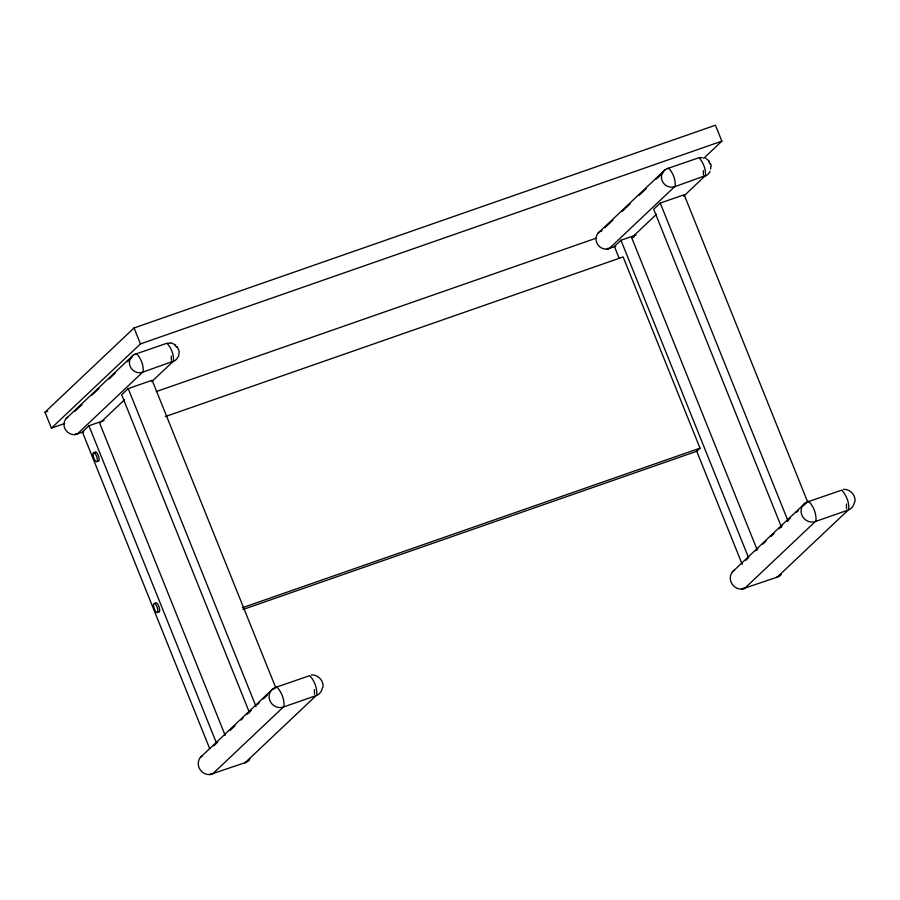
<?xml version="1.0" encoding="UTF-8"?>
<svg xmlns="http://www.w3.org/2000/svg" width="900" height="900" viewBox="0 0 900 900"><rect width="100%" height="100%" fill="white"/><g stroke="black" fill="none" stroke-linecap="round" stroke-linejoin="round"><path stroke-width="1.35" d="M322.988 687.274C323.899 680.726 318.004 674.438 311.411 674.91M855 501.75C855.911 495.202 850.016 488.914 843.424 489.386M171.36 360.382L171.326 356.096M314.483 694.215L314.438 689.569M703.373 174.859L703.339 170.572M846.495 508.691L846.45 504.045M178.571 356.344L179.213 351.484L177.278 346.691M135.281 354.161L166.961 343.238C171.304 347.873 174.026 354.814 173.407 361.17L142.549 372.251A9.844 9.214 46.6 0 1 130.118 366.277A9.844 9.214 46.6 0 1 135.281 354.161L136.699 353.79C141.041 358.425 143.752 365.366 143.134 371.723L77.13 434.149L75.634 433.879M667.294 168.638L698.974 157.714C703.316 162.349 706.039 169.29 705.42 175.646L674.561 186.727A9.844 9.214 46.6 0 1 662.141 180.754A9.844 9.214 46.6 0 1 667.294 168.638L668.711 168.278C673.054 172.901 675.776 179.843 675.146 186.199L609.143 248.625L607.646 248.355M273.398 689.389L276.041 686.857L276.952 687.071C281.655 692.089 284.602 699.604 283.928 706.489L212.468 774.067L210.847 773.786M64.676 423.506L51.413 428.141L45 412.2L134.044 327.96L715.444 125.212L721.856 141.154L703.643 158.389M51.413 428.141L140.456 343.901L721.856 141.154M65.947 418.804L133.132 355.264M74.891 411.3L81.934 404.629M92.002 395.111L99.045 388.44M109.114 378.923L115.144 373.207M127.226 361.777L132.255 357.019M104.04 420.514L88.942 425.779L82.384 431.978L209.678 748.62M275.771 687.791L152.145 380.261L128.227 388.609L121.68 394.796L249.502 712.755M124.538 399.735L99.698 423.236L225.18 735.401M151.684 381.69L172.822 361.699A9.844 9.214 46.6 0 0 177.975 356.884M597.96 233.28L665.145 169.74M604.89 227.678L612.945 220.061M622.001 211.489L630.056 203.873M639.113 195.3L646.155 188.64M656.224 179.111L663.266 172.451M636.053 234.99L620.955 240.255L614.396 246.454L619.121 258.176M807.784 502.267L684.158 194.749L660.251 203.085L653.692 209.273L781.515 527.231M757.192 549.877L631.71 237.713L656.55 214.211M683.696 196.178L704.835 176.175A9.844 9.214 46.6 0 0 709.988 171.36M200.362 757.451L273.094 688.669M213.694 745.864L217.744 742.039M229.882 730.553L234.945 725.771M241.02 720.023L243.045 718.11M247.084 714.274L251.134 710.449M257.209 704.711L259.234 702.788M263.284 698.962L267.322 695.137M202.264 755.674A10.654 9.979 46.6 0 0 199.001 767.599A10.654 9.979 46.6 0 0 209.869 774.596L245.227 762.637L316.699 695.059C317.363 688.174 314.426 680.659 309.724 675.653L276.727 687.015M165.442 416.543L623.137 256.939L700.009 448.155L696.735 451.26L243.023 609.469M732.375 571.939L805.106 503.145M745.706 560.351L748.744 557.471M755.831 550.778L757.856 548.865M762.908 544.072L765.945 541.204M771.008 536.411L774.045 533.543M779.107 528.761L782.134 525.881M787.196 521.1L790.234 518.231M796.309 512.483L798.334 510.57M803.385 505.777L808.054 501.345L808.965 501.559C813.668 506.565 816.615 514.08 815.94 520.965L744.48 588.544L742.86 588.262M734.276 570.161A10.654 9.979 46.6 0 0 731.025 582.075A10.654 9.979 46.6 0 0 741.881 589.072L777.24 577.125L848.711 509.535C849.375 502.65 846.439 495.146 841.736 490.129L807.435 501.952A10.654 9.979 46.6 0 0 801.855 515.07A10.654 9.979 46.6 0 0 815.31 521.539L848.07 510.109A10.654 9.979 46.6 0 0 854.347 502.335M247.984 760.601L249.862 758.869M599.715 231.638L601.864 230.535L599.726 231.626A9.844 9.214 46.6 0 0 596.711 242.651A9.844 9.214 46.6 0 0 606.735 249.109L615.724 246.33M244.53 762.84L247.556 761.445A10.654 9.979 46.6 0 0 249.458 759.668M776.554 577.316L779.569 575.921A10.654 9.979 46.6 0 0 781.481 574.144M245.227 762.637L247.567 761.445M777.24 577.125L779.58 575.921M45 412.2L47.655 411.277M156.274 391.567L595.643 238.354M631.71 237.713L634.196 236.846M67.703 417.161A9.844 9.214 46.6 0 0 64.699 428.175A9.844 9.214 46.6 0 0 74.722 434.632L83.7 431.854M242.314 607.759L700.009 448.155M606.746 249.109L609.143 248.625M74.734 434.632L77.13 434.149M741.893 589.072L744.48 588.544M209.88 774.585L212.468 774.067M171.011 342.72L175.669 344.959M705.69 158.164L709.29 161.167M660.251 203.085L788.062 521.033M620.955 240.255L748.249 556.909M696.645 451.035L742.219 564.401M134.044 327.96L140.456 343.901M128.227 388.609L256.05 706.556M88.942 425.779L216.225 742.433M710.584 163.507L711.225 165.96M94.748 453.173A4.95 1.597 70.8 0 1 98.224 455.332A4.95 1.597 70.8 0 1 97.92 461.059M155.385 603.281A4.95 1.597 70.8 0 1 159.165 607.399A4.95 1.597 70.8 0 1 157.882 611.438M275.423 687.476A10.654 9.979 46.6 0 0 269.843 700.582A10.654 9.979 46.6 0 0 283.298 707.062L316.058 695.633A10.654 9.979 46.6 0 0 322.335 687.859M167.951 343.125A9.844 9.214 46.6 0 1 170.426 343.282M174.982 345.476A9.844 9.214 46.6 0 1 176.737 347.355M699.964 157.601A9.844 9.214 46.6 0 1 702.439 157.77M708.75 161.831A9.844 9.214 46.6 0 1 709.988 164.07M710.629 166.511A9.844 9.214 46.6 0 1 710.629 168.998M93.004 454.759A4.95 1.597 70.8 0 0 96.638 461.846A4.95 1.597 70.8 0 0 95.94 454.815A4.95 1.597 70.8 0 0 93.004 454.759M153.529 605.61A4.95 1.597 70.8 0 0 157.151 612.697A4.95 1.597 70.8 0 0 156.454 605.655A4.95 1.597 70.8 0 0 153.529 605.61"/></g></svg>
